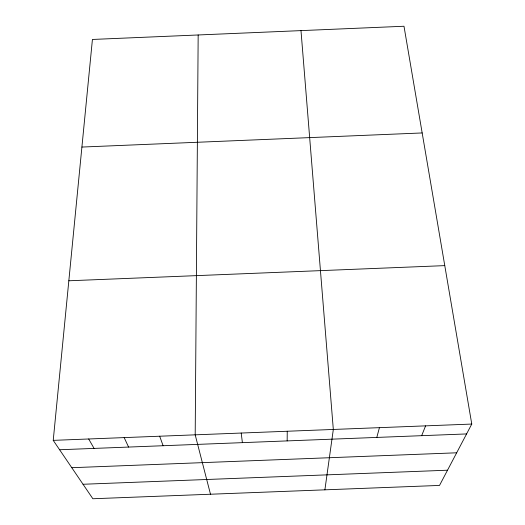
<?xml version="1.0" encoding="UTF-8"?>
<svg xmlns="http://www.w3.org/2000/svg" width="525" height="525" viewBox="0 0 525 525"><rect width="100%" height="100%" fill="white"/><g stroke="black" fill="none" stroke-linecap="round" stroke-linejoin="round"><path stroke-width="0.79" d="M198.168 34.972L195.195 434.838L210.492 494.228M287.162 440.902L287.241 431.255M53.228 440.363L92.426 39.454L403.988 26.25L471.772 424.062L439.517 485.428L92.866 498.75L53.228 440.363L471.772 424.062M324.89 489.832L333.322 429.457L300.989 30.614M376.806 437.417L379.431 427.658M421.68 435.678L425.585 425.86M81.907 147.059L422.172 132.95M68.828 280.783L444.773 265.624M59.601 449.748L466.587 433.932M71.781 467.703L456.665 452.799M83.029 484.267L447.517 470.21M88.686 438.985L94.08 448.409M124.169 437.601L128.586 447.07M159.672 436.223L163.111 445.725M241.198 433.046L242.393 442.647"/></g></svg>
